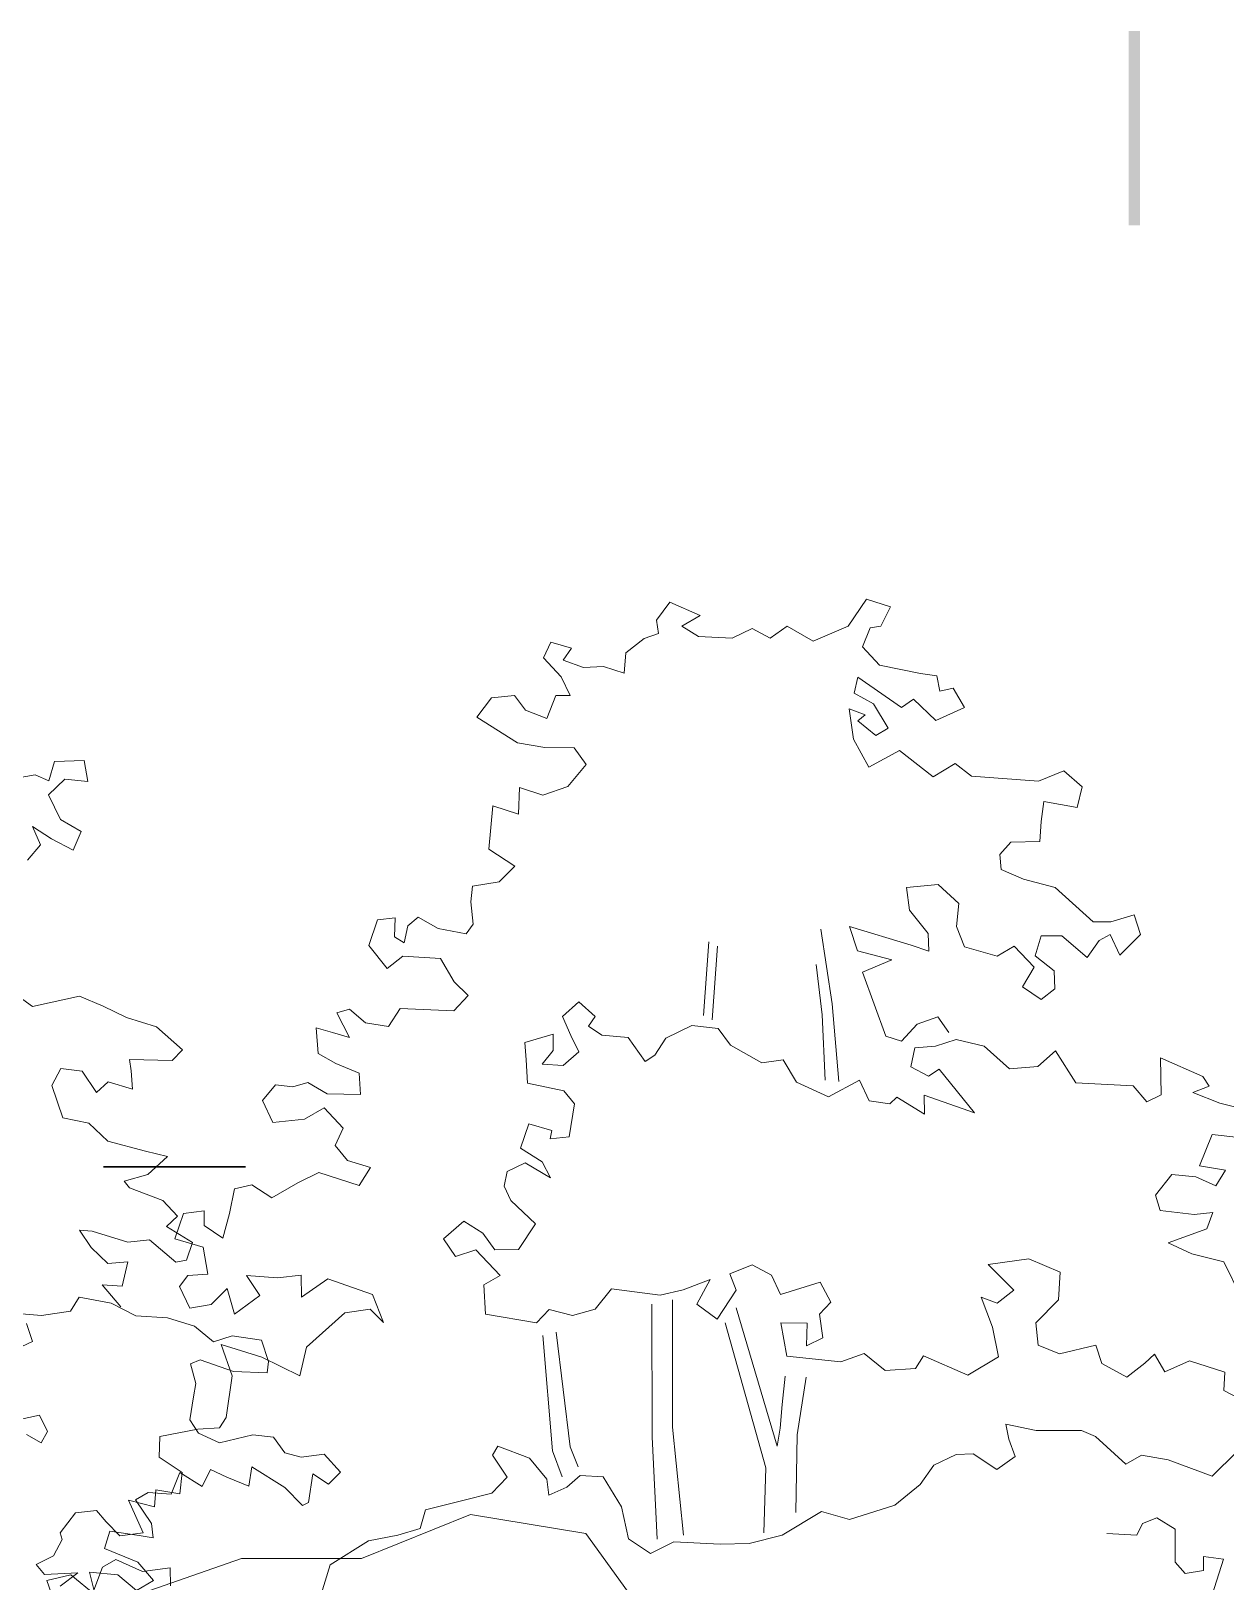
# Model space of a CAD drawing. Header units: millimetres. Extents: x -242231 to 419123, y -2399 to 525285.
# Drawn here: x -202636 to -199719, y 48426 to 52212 of the extents above; entities that cross this region are included whole.
import ezdxf

# ---------------------------------------------------------------- set-up
doc = ezdxf.new("R2010")
doc.units = ezdxf.units.MM

msp = doc.modelspace()

# ---------------------------------------------------------------- hatches: boundary and pattern name
at = {"linetype": 'Continuous', "lineweight": 0}
msp.add_hatch(color=255, dxfattribs=at).paths.add_polyline_path([(-199956.524, 51737.727), (-199928.991, 51737.727), (-199928.991, 52212.018), (-199956.524, 52212.018)], flags=0)

# ---------------------------------------------------------------- linework, layer by layer
at = {"color": 251, "linetype": 'Continuous', "lineweight": 15}
for p, q in [((-201109.128, 50773.51), (-201076.926, 50817.96)), ((-201076.926, 50817.96), (-201002.9, 50785.388)), ((-200641.652, 50758.739), (-200596.879, 50824.684)), ((-200596.879, 50824.684), (-200538.015, 50806.116)), ((-201002.9, 50785.388), (-201047.316, 50758.739)), ((-200538.015, 50806.116), (-200561.703, 50758.739)), ((-201139.109, 50729.128), (-201104.636, 50741.034)), ((-201104.636, 50741.034), (-201109.128, 50773.51)), ((-201047.316, 50758.739), (-201006.436, 50733.838)), ((-200924.481, 50729.566), (-200875.801, 50753.282)), ((-200875.801, 50753.282), (-200831.462, 50729.742)), ((-200831.462, 50729.742), (-200790.177, 50759.35)), ((-200790.177, 50759.35), (-200726.617, 50722.559)), ((-200726.617, 50722.559), (-200641.652, 50758.739)), ((-200587.888, 50755.305), (-200606.119, 50708.4)), ((-200561.703, 50758.739), (-200587.888, 50755.305)), ((-201385.058, 50681.441), (-201367.11, 50720.246)), ((-201367.11, 50720.246), (-201316.772, 50705.44)), ((-201316.772, 50705.44), (-201337.5, 50675.83)), ((-201184.278, 50694.373), (-201139.109, 50729.128)), ((-201006.436, 50733.838), (-200924.481, 50729.566)), ((-200606.119, 50708.4), (-200564.664, 50663.985)), ((-201342.153, 50635.752), (-201385.058, 50681.441)), ((-201337.5, 50675.83), (-201287.161, 50658.063)), ((-201188.612, 50644.164), (-201184.278, 50694.373)), ((-200564.664, 50663.985), (-200465.126, 50643.325)), ((-201319.733, 50589.958), (-201342.153, 50635.752)), ((-201287.161, 50658.063), (-201238.844, 50660.311)), ((-201238.844, 50660.311), (-201188.612, 50644.164)), ((-200617.963, 50634.374), (-200626.846, 50595.881)), ((-200511.365, 50560.348), (-200617.963, 50634.374)), ((-200465.126, 50643.325), (-200425.249, 50637.495)), ((-200425.249, 50637.495), (-200417.796, 50600.596)), ((-201512.202, 50584.037), (-201455.942, 50589.958)), ((-201455.942, 50589.958), (-201429.293, 50554.426)), ((-201377.394, 50533.806), (-201355.266, 50589.958)), ((-201355.266, 50589.958), (-201319.733, 50589.958)), ((-200626.846, 50595.881), (-200579.469, 50569.232)), ((-200417.796, 50600.596), (-200385.328, 50608.04)), ((-200385.328, 50608.04), (-200357.184, 50560.845)), ((-201547.735, 50536.66), (-201512.202, 50584.037)), ((-201429.293, 50554.426), (-201377.394, 50533.806)), ((-200600.197, 50542.581), (-200638.69, 50557.386)), ((-200638.69, 50557.386), (-200628.714, 50483.551)), ((-200579.469, 50569.232), (-200543.937, 50510.01)), ((-200481.755, 50581.076), (-200511.365, 50560.348)), ((-200427.484, 50528.618), (-200481.755, 50581.076)), ((-200357.184, 50560.845), (-200427.484, 50528.618)), ((-201448.892, 50474.611), (-201547.735, 50536.66)), ((-200617.963, 50527.776), (-200600.197, 50542.581)), ((-200573.547, 50492.244), (-200617.963, 50527.776)), ((-200543.937, 50510.01), (-200573.547, 50492.244)), ((-201381.689, 50462.926), (-201448.892, 50474.611)), ((-200628.714, 50483.551), (-200591.313, 50415.256)), ((-201310.079, 50462.323), (-201381.689, 50462.926)), ((-201281.209, 50421.775), (-201310.079, 50462.323)), ((-200591.313, 50415.256), (-200516.447, 50455.712)), ((-200516.447, 50455.712), (-200433.64, 50390.903)), ((-202694.39, 50384.312), (-202626.406, 50395.793)), ((-202626.406, 50395.793), (-202592.506, 50381.554)), ((-202592.506, 50381.554), (-202579.307, 50428.827)), ((-202579.307, 50428.827), (-202506.963, 50431.178)), ((-202506.963, 50431.178), (-202498.007, 50380.257)), ((-201325.656, 50367.879), (-201281.209, 50421.775)), ((-200433.64, 50390.903), (-200380.547, 50423.487)), ((-200380.547, 50423.487), (-200340.625, 50393.293)), ((-200176.71, 50381.055), (-200114.745, 50406.273)), ((-200114.745, 50406.273), (-200070.374, 50366.492)), ((-202553.632, 50385.87), (-202593.918, 50347.591)), ((-202498.007, 50380.257), (-202553.632, 50385.87)), ((-201446.347, 50300.388), (-201444.098, 50364.918)), ((-201444.098, 50364.918), (-201386.635, 50346.273)), ((-201386.635, 50346.273), (-201325.656, 50367.879)), ((-200340.625, 50393.293), (-200176.71, 50381.055)), ((-200070.374, 50366.492), (-200082.091, 50316.269)), ((-202593.918, 50347.591), (-202564.273, 50287.111)), ((-201518.532, 50214.614), (-201509.24, 50320.502)), ((-201509.24, 50320.502), (-201446.347, 50300.388)), ((-200163.326, 50330.88), (-200170.616, 50282.141)), ((-200082.091, 50316.269), (-200163.326, 50330.88)), ((-202564.273, 50287.111), (-202514.016, 50257.677)), ((-200170.616, 50282.141), (-200173.476, 50233.411)), ((-202586.712, 50240.322), (-202633.022, 50270.094)), ((-202633.022, 50270.094), (-202612.879, 50225.006)), ((-202514.016, 50257.677), (-202533.123, 50211.869)), ((-202612.879, 50225.006), (-202645.292, 50188.032)), ((-202533.123, 50211.869), (-202586.712, 50240.322)), ((-201454.964, 50173.392), (-201518.532, 50214.614)), ((-200244.345, 50231.8), (-200271.52, 50202.06)), ((-200173.476, 50233.411), (-200244.345, 50231.8)), ((-201493.28, 50134.93), (-201454.964, 50173.392)), ((-200271.52, 50202.06), (-200267.843, 50165.312)), ((-201558.226, 50124.472), (-201493.28, 50134.93)), ((-200267.843, 50165.312), (-200213.168, 50141.792)), ((-200213.168, 50141.792), (-200136.351, 50121.267)), ((-201562.583, 50086.073), (-201558.226, 50124.472)), ((-200421.328, 50128.108), (-200498.832, 50121.316)), ((-200498.832, 50121.316), (-200492.082, 50065.961)), ((-200371.04, 50082.432), (-200421.328, 50128.108)), ((-200136.351, 50121.267), (-200043.172, 50037.284)), ((-201556.573, 50031.455), (-201562.583, 50086.073)), ((-200492.082, 50065.961), (-200446.201, 50008.465)), ((-200376.84, 50026.314), (-200371.04, 50082.432)), ((-201811.908, 49979.292), (-201790.541, 50042.163)), ((-201790.541, 50042.163), (-201747.072, 50047.334)), ((-201747.072, 50047.334), (-201749.086, 50000.708)), ((-201725.398, 49985.903), (-201716.514, 50027.357)), ((-201716.514, 50027.357), (-201690.967, 50048.918)), ((-201690.967, 50048.918), (-201642.19, 50020.957)), ((-201642.19, 50020.957), (-201574.246, 50007.798)), ((-201574.246, 50007.798), (-201556.573, 50031.455)), ((-200680.864, 49836.913), (-200707.899, 50019.395)), ((-200487.49, 49980.332), (-200638.179, 50025.818)), ((-200638.179, 50025.818), (-200618.873, 49966.794)), ((-200357.55, 49976.15), (-200376.84, 50026.314)), ((-200043.172, 50037.284), (-200000.353, 50037.365)), ((-200000.353, 50037.365), (-199942.843, 50054.007)), ((-199942.843, 50054.007), (-199928.038, 50006.63)), ((-201766.852, 49923.72), (-201811.908, 49979.292)), ((-201749.086, 50000.708), (-201725.398, 49985.903)), ((-200994.526, 49808.49), (-200981.466, 49988.725)), ((-200444.643, 49965.649), (-200487.49, 49980.332)), ((-200446.201, 50008.465), (-200444.643, 49965.649)), ((-200170.086, 50003.083), (-200184.758, 49954.331)), ((-200119.884, 50003.178), (-200170.086, 50003.083)), ((-200058.324, 49950.37), (-200119.884, 50003.178)), ((-200028.713, 49991.824), (-200058.324, 49950.37)), ((-200001.771, 50006.357), (-200028.713, 49991.824)), ((-199978.376, 49956.292), (-200001.771, 50006.357)), ((-199928.038, 50006.63), (-199978.376, 49956.292)), ((-201728.359, 49953.331), (-201766.852, 49923.72)), ((-201636.566, 49947.408), (-201728.359, 49953.331)), ((-201603.555, 49891.098), (-201636.566, 49947.408)), ((-200973.63, 49798.042), (-200960.57, 49978.276)), ((-200618.873, 49966.794), (-200535.054, 49944.448)), ((-200535.054, 49944.448), (-200606.119, 49914.838)), ((-200277.442, 49953.331), (-200357.55, 49976.15)), ((-200236.48, 49977.856), (-200277.442, 49953.331)), ((-200187.657, 49926.272), (-200236.48, 49977.856)), ((-200184.758, 49954.331), (-200138.272, 49917.798)), ((-200704.519, 49809.878), (-200719.377, 49932.982)), ((-200606.119, 49914.838), (-200549.859, 49757.901)), ((-200215.621, 49878.97), (-200187.657, 49926.272)), ((-200138.272, 49917.798), (-200136.619, 49873.953)), ((-202632.801, 49830.741), (-202691.942, 49873.448)), ((-201569.531, 49857.203), (-201603.555, 49891.098)), ((-200170.529, 49848.049), (-200215.621, 49878.97)), ((-200136.619, 49873.953), (-200170.529, 49848.049)), ((-202517.682, 49856.061), (-202632.801, 49830.741)), ((-202460.051, 49831.07), (-202517.682, 49856.061)), ((-202403.154, 49803.862), (-202460.051, 49831.07)), ((-201603.994, 49820.082), (-201569.531, 49857.203)), ((-201338.499, 49805.915), (-201298.804, 49842.302)), ((-201298.804, 49842.302), (-201259.109, 49805.915)), ((-200663.968, 49647.672), (-200680.864, 49836.913)), ((-202330.024, 49781.115), (-202403.154, 49803.862)), ((-201889.851, 49815.253), (-201858.861, 49824.17)), ((-201858.645, 49754.94), (-201889.851, 49815.253)), ((-201858.861, 49824.17), (-201820.152, 49790.472)), ((-201820.152, 49790.472), (-201763.891, 49781.589)), ((-201763.891, 49781.589), (-201734.839, 49825.883)), ((-201734.839, 49825.883), (-201603.994, 49820.082)), ((-201318.651, 49759.605), (-201338.499, 49805.915)), ((-201259.109, 49805.915), (-201275.648, 49782.76)), ((-200697.761, 49651.052), (-200704.519, 49809.878)), ((-200472.871, 49787.512), (-200422.533, 49805.278)), ((-200422.533, 49805.278), (-200395.884, 49766.785)), ((-202266.428, 49725.13), (-202330.024, 49781.115)), ((-201935.434, 49716.24), (-201939.982, 49778.245)), ((-201939.982, 49778.245), (-201900.1, 49766.784)), ((-201900.1, 49766.784), (-201858.645, 49754.94)), ((-201431.119, 49743.066), (-201361.654, 49762.912)), ((-201361.654, 49762.912), (-201361.654, 49723.219)), ((-201298.804, 49719.91), (-201318.651, 49759.605)), ((-201275.648, 49782.76), (-201243.039, 49760.375)), ((-201243.039, 49760.375), (-201178.801, 49754.59)), ((-201178.801, 49754.59), (-201136.718, 49696.755)), ((-201113.015, 49711.897), (-201086.518, 49753.289)), ((-201086.518, 49753.289), (-201023.087, 49784.416)), ((-201023.087, 49784.416), (-200958.845, 49777.156)), ((-200958.845, 49777.156), (-200928.498, 49735.872)), ((-200549.859, 49757.901), (-200511.365, 49746.057)), ((-200511.365, 49746.057), (-200472.871, 49787.512)), ((-202291.478, 49698.505), (-202266.428, 49725.13)), ((-201892.568, 49691.221), (-201935.434, 49716.24)), ((-201427.812, 49700.063), (-201431.119, 49743.066)), ((-201361.654, 49723.219), (-201388.117, 49690.139)), ((-201337.395, 49686.37), (-201298.804, 49719.91)), ((-200928.498, 49735.872), (-200852.239, 49693.448)), ((-200488.372, 49683.524), (-200478.449, 49729.834)), ((-200478.449, 49729.834), (-200427.961, 49733.87)), ((-200427.961, 49733.87), (-200377.792, 49750.206)), ((-200377.792, 49750.206), (-200309.318, 49733.746)), ((-200309.318, 49733.746), (-200247.722, 49678.105)), ((-200178.339, 49684.143), (-200135.593, 49722.614)), ((-200135.593, 49722.614), (-200085.244, 49644.454)), ((-202585.185, 49637.411), (-202563.29, 49679.38)), ((-202563.29, 49679.38), (-202511.197, 49672.435)), ((-202391.832, 49673.214), (-202395.576, 49701.26)), ((-202395.576, 49701.26), (-202291.478, 49698.505)), ((-201834.94, 49667.706), (-201892.568, 49691.221)), ((-201424.504, 49643.829), (-201427.812, 49700.063)), ((-201388.117, 49690.139), (-201337.395, 49686.37)), ((-201136.718, 49696.755), (-201113.015, 49711.897)), ((-200852.239, 49693.448), (-200799.977, 49700.679)), ((-200799.977, 49700.679), (-200767.389, 49646.111)), ((-200445.37, 49660.368), (-200488.372, 49683.524)), ((-200418.996, 49677.779), (-200445.37, 49660.368)), ((-200332.902, 49571.055), (-200418.996, 49677.779)), ((-200247.722, 49678.105), (-200178.339, 49684.143)), ((-199878.649, 49705.383), (-199775.946, 49659.808)), ((-199877.002, 49615.32), (-199878.649, 49705.383)), ((-202511.197, 49672.435), (-202476.468, 49620.341)), ((-202476.468, 49620.341), (-202447.889, 49646.53)), ((-202447.889, 49646.53), (-202388.795, 49628.924)), ((-202388.795, 49628.924), (-202391.832, 49673.214)), ((-202071.054, 49600.815), (-202039.27, 49639.459)), ((-202039.27, 49639.459), (-201997.293, 49634.914)), ((-201997.293, 49634.914), (-201960.4, 49645.321)), ((-201960.4, 49645.321), (-201913.099, 49617.356)), ((-201831.889, 49616.035), (-201834.94, 49667.706)), ((-201335.802, 49624.36), (-201424.504, 49643.829)), ((-200767.389, 49646.111), (-200689.066, 49610.085)), ((-200689.066, 49610.085), (-200614.072, 49650.444)), ((-200614.072, 49650.444), (-200590.123, 49600.677)), ((-200085.244, 49644.454), (-199945.879, 49637.212)), ((-199775.946, 49659.808), (-199760.398, 49636.212)), ((-202558.46, 49559.207), (-202585.185, 49637.411)), ((-202045.852, 49547.709), (-202071.054, 49600.815)), ((-201913.099, 49617.356), (-201831.889, 49616.035)), ((-201309.165, 49593.404), (-201335.802, 49624.36)), ((-200590.123, 49600.677), (-200539.909, 49593.389)), ((-200539.909, 49593.389), (-200522.22, 49608.927)), ((-200522.22, 49608.927), (-200455.294, 49567.748)), ((-200455.294, 49567.748), (-200455.788, 49614.22)), ((-200455.788, 49614.22), (-200332.902, 49571.055)), ((-199945.879, 49637.212), (-199912.404, 49597.535)), ((-199912.404, 49597.535), (-199877.002, 49615.32)), ((-199760.398, 49636.212), (-199800.332, 49620.673)), ((-199800.332, 49620.673), (-199733.742, 49594.922)), ((-201920.828, 49583.198), (-201969.088, 49555.237)), ((-201874.551, 49533.269), (-201920.828, 49583.198)), ((-201322.299, 49512.171), (-201309.165, 49593.404)), ((-199733.742, 49594.922), (-199664.709, 49577.671)), ((-202494.945, 49546.039), (-202558.46, 49559.207)), ((-202448.684, 49502.263), (-202494.945, 49546.039)), ((-201969.088, 49555.237), (-202045.852, 49547.709)), ((-201894.178, 49491.406), (-201874.551, 49533.269)), ((-201441.043, 49485.05), (-201421.195, 49544.592)), ((-201421.195, 49544.592), (-201364.961, 49528.053)), ((-201364.961, 49528.053), (-201368.801, 49507.654)), ((-202356.763, 49477.644), (-202448.684, 49502.263)), ((-201864.066, 49455.034), (-201894.178, 49491.406)), ((-201368.801, 49507.654), (-201322.299, 49512.171)), ((-199752.791, 49518.107), (-199783.793, 49442.048)), ((-199687.811, 49510.848), (-199752.791, 49518.107)), ((-202302.822, 49464.06), (-202356.763, 49477.644)), ((-202351.487, 49420.808), (-202302.822, 49464.06)), ((-201807.925, 49437.423), (-201864.066, 49455.034)), ((-201474.218, 49427.722), (-201429.963, 49449.215)), ((-201388.626, 49451.509), (-201441.043, 49485.05)), ((-201429.963, 49449.215), (-201368.27, 49412.277)), ((-201368.27, 49412.277), (-201388.626, 49451.509)), ((-202409.039, 49404.458), (-202351.487, 49420.808)), ((-201985.035, 49400.174), (-201933.405, 49425.373)), ((-201933.405, 49425.373), (-201834.957, 49393.69)), ((-201834.957, 49393.69), (-201807.925, 49437.423)), ((-201481.533, 49392.271), (-201474.218, 49427.722)), ((-199851.531, 49420.47), (-199891.301, 49370.194)), ((-199792.46, 49414.676), (-199851.531, 49420.47)), ((-199744.098, 49392.429), (-199792.46, 49414.676)), ((-199783.793, 49442.048), (-199720.142, 49431.055)), ((-199720.142, 49431.055), (-199744.098, 49392.429)), ((-202395.72, 49388.241), (-202409.039, 49404.458)), ((-202314.454, 49357.39), (-202395.72, 49388.241)), ((-202151.789, 49325.587), (-202139.301, 49385.115)), ((-202139.301, 49385.115), (-202097.24, 49395.532)), ((-202097.24, 49395.532), (-202048.454, 49363.141)), ((-202048.454, 49363.141), (-201985.035, 49400.174)), ((-201465.225, 49356.867), (-201481.533, 49392.271)), ((-202278.945, 49319.068), (-202314.454, 49357.39)), ((-201404.656, 49299.808), (-201465.225, 49356.867)), ((-199891.301, 49370.194), (-199879.418, 49332.565)), ((-202305.474, 49293.917), (-202278.945, 49319.068)), ((-202285.036, 49263.404), (-202264.31, 49325.587)), ((-202264.31, 49325.587), (-202213.971, 49331.508)), ((-202213.971, 49331.508), (-202213.695, 49296.385)), ((-202167.863, 49264.727), (-202151.789, 49325.587)), ((-201629.593, 49263.421), (-201579.974, 49306.424)), ((-201579.974, 49306.424), (-201532.991, 49277.007)), ((-201446.54, 49237.307), (-201404.656, 49299.808)), ((-199879.418, 49332.565), (-199796.715, 49323.125)), ((-199796.715, 49323.125), (-199750.953, 49327.641)), ((-199750.953, 49327.641), (-199765.642, 49287.748)), ((-202489.938, 49241.889), (-202518.073, 49284.654)), ((-202518.073, 49284.654), (-202487.061, 49281.76)), ((-202487.061, 49281.76), (-202399.897, 49255.348)), ((-202399.897, 49255.348), (-202346.754, 49261.356)), ((-202346.754, 49261.356), (-202283.161, 49206.846)), ((-202241.909, 49254.173), (-202305.474, 49293.917)), ((-202215.809, 49243.227), (-202285.036, 49263.404)), ((-202213.695, 49296.385), (-202167.863, 49264.727)), ((-201599.822, 49220.419), (-201629.593, 49263.421)), ((-201532.991, 49277.007), (-201503.893, 49236.959)), ((-199765.642, 49287.748), (-199859.874, 49253.498)), ((-202448.684, 49203.592), (-202489.938, 49241.889)), ((-202256.593, 49211.326), (-202241.909, 49254.173)), ((-202205.089, 49177.534), (-202215.809, 49243.227)), ((-201550.203, 49236.959), (-201599.822, 49220.419)), ((-201490.661, 49174.108), (-201550.203, 49236.959)), ((-201503.893, 49236.959), (-201446.54, 49237.307)), ((-199859.874, 49253.498), (-199802.439, 49227.142)), ((-199802.439, 49227.142), (-199724.251, 49207.187)), ((-202400.063, 49207.065), (-202448.684, 49203.592)), ((-202413.955, 49148.025), (-202400.063, 49207.065)), ((-202283.161, 49206.846), (-202256.593, 49211.326)), ((-200875.802, 49200.002), (-200930.391, 49177.75)), ((-200828.507, 49174.991), (-200875.802, 49200.002)), ((-200200.332, 49214.573), (-200299.823, 49200.572)), ((-200299.823, 49200.572), (-200236.973, 49137.722)), ((-200124.231, 49182.235), (-200200.332, 49214.573)), ((-199724.251, 49207.187), (-199681.161, 49119.587)), ((-202417.315, 49097.33), (-202462.576, 49151.499)), ((-202462.576, 49151.499), (-202413.955, 49148.025)), ((-202273.948, 49147.143), (-202253.328, 49173.76)), ((-202248.746, 49094.037), (-202273.948, 49147.143)), ((-202253.328, 49173.76), (-202205.089, 49177.534)), ((-202034.796, 49168.268), (-202110.107, 49174.031)), ((-202110.107, 49174.031), (-202077.532, 49125.369)), ((-201977.087, 49174.572), (-202034.796, 49168.268)), ((-201975.645, 49121.133), (-201977.087, 49174.572)), ((-201911.944, 49165.688), (-201975.645, 49121.133)), ((-201802.385, 49127.195), (-201911.944, 49165.688)), ((-201531.277, 49151.508), (-201490.661, 49174.108)), ((-201526.709, 49079.167), (-201531.277, 49151.508)), ((-200977.939, 49164.184), (-201044.009, 49139.145)), ((-201010.721, 49103.772), (-200977.939, 49164.184)), ((-200930.391, 49177.75), (-200915.09, 49137.722)), ((-200806.27, 49127.784), (-200828.507, 49174.991)), ((-200710.001, 49157.569), (-200806.27, 49127.784)), ((-200683.685, 49108.824), (-200710.001, 49157.569)), ((-200127.813, 49114.567), (-200124.231, 49182.235)), ((-202519.238, 49120.759), (-202539.844, 49086.761)), ((-202440.955, 49106.143), (-202519.238, 49120.759)), ((-202157.712, 49142.001), (-202196.205, 49103.507)), ((-202139.945, 49079.818), (-202157.712, 49142.001)), ((-202077.532, 49125.369), (-202139.945, 49079.818)), ((-201775.736, 49059.09), (-201802.385, 49127.195)), ((-201219.414, 49141.03), (-201259.487, 49091.488)), ((-201100.089, 49125.75), (-201219.414, 49141.03)), ((-201044.009, 49139.145), (-201100.089, 49125.75)), ((-201070.56, 49114.567), (-201070.56, 48803.625)), ((-200915.09, 49137.722), (-200961.187, 49066.954)), ((-200711.682, 49079.24), (-200683.685, 49108.824)), ((-200277.643, 49106.641), (-200316.362, 49121.182)), ((-200316.362, 49121.182), (-200289.343, 49047.56)), ((-200236.973, 49137.722), (-200277.643, 49106.641)), ((-200183.055, 49058.097), (-200127.813, 49114.567)), ((-202610.696, 49076.291), (-202697.823, 49083.507)), ((-202539.844, 49086.761), (-202610.696, 49076.291)), ((-202380.36, 49075.252), (-202440.955, 49106.143)), ((-202303.574, 49070.968), (-202380.36, 49075.252)), ((-202237.092, 49050.424), (-202303.574, 49070.968)), ((-202196.205, 49103.507), (-202248.746, 49094.037)), ((-201963.602, 48999.344), (-201870.489, 49082.778)), ((-201870.489, 49082.778), (-201808.307, 49091.662)), ((-201808.307, 49091.662), (-201775.736, 49059.09)), ((-201402.645, 49058.732), (-201526.709, 49079.167)), ((-201371.7, 49091.274), (-201402.645, 49058.732)), ((-201314.088, 49076.618), (-201371.7, 49091.274)), ((-201259.487, 49091.488), (-201314.088, 49076.618)), ((-201120.72, 49104.303), (-201120.179, 48780.47)), ((-200961.187, 49066.954), (-201010.721, 49103.772)), ((-200915.09, 49094.72), (-200814.425, 48757.167)), ((-200703.385, 49021.945), (-200711.682, 49079.24)), ((-202647.572, 49057.026), (-202632.748, 49012.582)), ((-202191.249, 49012.122), (-202237.092, 49050.424)), ((-201319.833, 48755.375), (-201354.62, 49035.873)), ((-200842.316, 48704.388), (-200941.552, 49058.332)), ((-200791.219, 48977.21), (-200805.929, 49058.332)), ((-200805.929, 49058.332), (-200741.909, 49057.774)), ((-200741.909, 49057.774), (-200743.079, 49002.098)), ((-200289.343, 49047.56), (-200274.44, 48975.239)), ((-200177.784, 49004.215), (-200183.055, 49058.097)), ((-202632.748, 49012.582), (-202684.841, 48988.271)), ((-202145.505, 49026.975), (-202191.249, 49012.122)), ((-202145.077, 48928.866), (-202172.517, 49005.792)), ((-202172.517, 49005.792), (-202072.816, 48974.775)), ((-202073.61, 49016.054), (-202145.505, 49026.975)), ((-202056.246, 48963.961), (-202073.61, 49016.054)), ((-201979.71, 48929.181), (-201963.602, 48999.344)), ((-201363.562, 48745.658), (-201387.006, 49027.777)), ((-200743.079, 49002.098), (-200703.385, 49021.945)), ((-200125.329, 48982.905), (-200177.784, 49004.215)), ((-200036.778, 49003.744), (-200125.329, 48982.905)), ((-200021.96, 48959.096), (-200036.778, 49003.744)), ((-202247.253, 48958.124), (-202223.647, 48967.766)), ((-202233.873, 48910.162), (-202247.253, 48958.124)), ((-202223.647, 48967.766), (-202142.386, 48939.867)), ((-202072.816, 48974.775), (-201979.71, 48929.181)), ((-202059.719, 48936.178), (-202056.246, 48963.961)), ((-200659.046, 48963.434), (-200791.219, 48977.21)), ((-200602.239, 48983.476), (-200659.046, 48963.434)), ((-200551.093, 48941.796), (-200602.239, 48983.476)), ((-200457.531, 48977.843), (-200476.667, 48946.801)), ((-200349.657, 48930.801), (-200457.531, 48977.843)), ((-200274.44, 48975.239), (-200349.657, 48930.801)), ((-199961.328, 48925.633), (-200021.96, 48959.096)), ((-199917.098, 48959.677), (-199961.328, 48925.633)), ((-199893.515, 48981.869), (-199917.098, 48959.677)), ((-199868.334, 48939.098), (-199893.515, 48981.869)), ((-199807.848, 48965.791), (-199868.334, 48939.098)), ((-199721.504, 48937.998), (-199807.848, 48965.791)), ((-202159.649, 48826.96), (-202145.077, 48928.866)), ((-202142.386, 48939.867), (-202059.719, 48936.178)), ((-200802.806, 48859.068), (-200795.556, 48928.478)), ((-200743.873, 48925.623), (-200765.754, 48785.313)), ((-200476.667, 48946.801), (-200551.093, 48941.796)), ((-199724.251, 48892.939), (-199721.504, 48937.998)), ((-202239.717, 48877.668), (-202233.873, 48910.162)), ((-199671.082, 48865.648), (-199724.251, 48892.939)), ((-202248.47, 48821.544), (-202239.717, 48877.668)), ((-200807.127, 48801.477), (-200802.806, 48859.068)), ((-202615.959, 48833.082), (-202667.488, 48821.19)), ((-202596.14, 48793.444), (-202615.959, 48833.082)), ((-202227.737, 48789.101), (-202248.47, 48821.544)), ((-202175.843, 48801.828), (-202159.649, 48826.96)), ((-200182.555, 48795.281), (-200256.41, 48811.382)), ((-200256.41, 48811.382), (-200248.958, 48774.484)), ((-202647.669, 48785.516), (-202611.995, 48765.697)), ((-202611.995, 48765.697), (-202596.14, 48793.444)), ((-202323.358, 48730.676), (-202321.976, 48780.88)), ((-202321.976, 48780.88), (-202228.777, 48798.518)), ((-202228.777, 48798.518), (-202175.843, 48801.828)), ((-202176.015, 48765.575), (-202227.737, 48789.101)), ((-202094.844, 48784.924), (-202176.015, 48765.575)), ((-202044.632, 48779.113), (-202094.844, 48784.924)), ((-202016.505, 48740.778), (-202044.632, 48779.113)), ((-201120.179, 48780.47), (-201107.888, 48530.614)), ((-201070.56, 48803.625), (-201043.716, 48539.78)), ((-200814.425, 48757.167), (-200807.127, 48801.477)), ((-200765.754, 48785.313), (-200769.543, 48595.228)), ((-200248.958, 48774.484), (-200234.112, 48731.693)), ((-200071.818, 48795.491), (-200182.555, 48795.281)), ((-200037.831, 48780.791), (-200071.818, 48795.491)), ((-199963.877, 48713.012), (-200037.831, 48780.791)), ((-202266.97, 48692.659), (-202323.358, 48730.676)), ((-201976.62, 48730.518), (-202016.505, 48740.778)), ((-201920.528, 48738.007), (-201976.62, 48730.518)), ((-201880.578, 48693.788), (-201920.528, 48738.007)), ((-201496.568, 48757.347), (-201509.814, 48735.174)), ((-201509.814, 48735.174), (-201474.276, 48681.35)), ((-201419.734, 48727.964), (-201496.568, 48757.347)), ((-201363.562, 48745.658), (-201339.268, 48682.492)), ((-201319.833, 48755.375), (-201300.397, 48706.786)), ((-200377.343, 48737.327), (-200431.923, 48710.647)), ((-200336.004, 48738.882), (-200377.343, 48737.327)), ((-200278.348, 48700.602), (-200336.004, 48738.882)), ((-200234.112, 48731.693), (-200278.348, 48700.602)), ((-199925.53, 48735.232), (-199963.877, 48713.012)), ((-199860.542, 48723.544), (-199925.53, 48735.232)), ((-199692.258, 48743.058), (-199752.682, 48683.884)), ((-202293.896, 48639.849), (-202273.326, 48693.041)), ((-202273.326, 48693.041), (-202218.631, 48659.186)), ((-202272.985, 48640.705), (-202266.97, 48692.659)), ((-202218.631, 48659.186), (-202198.039, 48700.567)), ((-202198.039, 48700.567), (-202158.137, 48681.448)), ((-202104.941, 48659.402), (-202097.648, 48706.664)), ((-202097.648, 48706.664), (-202016.345, 48656.618)), ((-201910.052, 48664.201), (-201880.578, 48693.788)), ((-201376.818, 48676.367), (-201419.734, 48727.964)), ((-200847.407, 48545.649), (-200842.316, 48704.388)), ((-200431.923, 48710.647), (-200465.792, 48663.334)), ((-199752.682, 48683.884), (-199860.542, 48723.544)), ((-202158.137, 48681.448), (-202104.941, 48659.402)), ((-202016.345, 48656.618), (-201973.443, 48612.404)), ((-201958.692, 48619.814), (-201948.586, 48689.602)), ((-201948.586, 48689.602), (-201910.052, 48664.201)), ((-201474.276, 48681.35), (-201511.114, 48642.153)), ((-201372.315, 48637.987), (-201376.818, 48676.367)), ((-201328.056, 48657.265), (-201372.315, 48637.987)), ((-201295.628, 48685.381), (-201328.056, 48657.265)), ((-201239.515, 48682.534), (-201295.628, 48685.381)), ((-201195.079, 48608.794), (-201239.515, 48682.534)), ((-200465.792, 48663.334), (-200527.71, 48613.015)), ((-202362.872, 48546.038), (-202398.46, 48625.701)), ((-202398.46, 48625.701), (-202334.939, 48609.581)), ((-202380.983, 48626.395), (-202350.011, 48644.171)), ((-202342.485, 48568.884), (-202380.983, 48626.395)), ((-202350.011, 48644.171), (-202293.896, 48639.849)), ((-202334.939, 48609.581), (-202332.065, 48650.928)), ((-202332.065, 48650.928), (-202272.985, 48640.705)), ((-201973.443, 48612.404), (-201958.692, 48619.814)), ((-201581.953, 48624.3), (-201673.453, 48601.979)), ((-201511.114, 48642.153), (-201581.953, 48624.3)), ((-202565.152, 48545.653), (-202527.843, 48594.204)), ((-202527.843, 48594.204), (-202476.666, 48600.452)), ((-202476.666, 48600.452), (-202452.988, 48572.444)), ((-201563.265, 48590.736), (-201829.78, 48482.726)), ((-201673.453, 48601.979), (-201686.654, 48556.182)), ((-201281.933, 48543.889), (-201563.265, 48590.736)), ((-201177.954, 48531.31), (-201195.079, 48608.794)), ((-200706.338, 48597.911), (-200802.2, 48540.145)), ((-200638.321, 48578.595), (-200706.338, 48597.911)), ((-200527.71, 48613.015), (-200638.321, 48578.595)), ((-199888.174, 48582.068), (-199922.903, 48568.176)), ((-199843.026, 48554.284), (-199888.174, 48582.068)), ((-202560.692, 48529.421), (-202565.152, 48545.653)), ((-202456.797, 48507.392), (-202444.327, 48549.496)), ((-202452.988, 48572.444), (-202419.704, 48538.548)), ((-202444.327, 48549.496), (-202371.959, 48539.298)), ((-202419.704, 48538.548), (-202362.872, 48546.038)), ((-202337.988, 48533.457), (-202342.485, 48568.884)), ((-201686.654, 48556.182), (-201741.254, 48539.837)), ((-201061.039, 48239.349), (-201281.933, 48543.889)), ((-199936.795, 48540.393), (-200009.725, 48543.865)), ((-199922.903, 48568.176), (-199936.795, 48540.393)), ((-199843.026, 48474.408), (-199843.026, 48554.284)), ((-202581.286, 48489.516), (-202560.692, 48529.421)), ((-202375.753, 48474.281), (-202456.797, 48507.392)), ((-202371.959, 48539.298), (-202337.988, 48533.457)), ((-201812.163, 48526.501), (-201905.932, 48467.462)), ((-201741.254, 48539.837), (-201812.163, 48526.501)), ((-201123.992, 48495.238), (-201177.954, 48531.31)), ((-201067.2, 48523.399), (-201123.992, 48495.238)), ((-200954.237, 48517.709), (-201067.2, 48523.399)), ((-200883.369, 48519.319), (-200954.237, 48517.709)), ((-200802.2, 48540.145), (-200883.369, 48519.319)), ((-202624.066, 48468.763), (-202581.286, 48489.516)), ((-202603.347, 48443.702), (-202624.066, 48468.763)), ((-202429.191, 48480.946), (-202461.638, 48461.69)), ((-202364.169, 48451.539), (-202429.191, 48480.946)), ((-202122.518, 48483.06), (-202397.801, 48386.77)), ((-202337.551, 48429.133), (-202375.753, 48474.281)), ((-201829.78, 48482.726), (-202122.518, 48483.06)), ((-201905.932, 48467.462), (-201930.242, 48387.586)), ((-199818.716, 48446.624), (-199843.026, 48474.408)), ((-199724.947, 48481.353), (-199773.568, 48488.3)), ((-199773.568, 48488.3), (-199773.568, 48453.57)), ((-199752.731, 48394.531), (-199724.947, 48481.353)), ((-202522.148, 48448.286), (-202603.347, 48443.702)), ((-202598.019, 48429.133), (-202538.98, 48443.025)), ((-202576.87, 48369.111), (-202598.019, 48429.133)), ((-202564.905, 48415.722), (-202522.148, 48448.286)), ((-202538.98, 48443.025), (-202479.94, 48394.404)), ((-202479.94, 48394.404), (-202493.832, 48449.971)), ((-202493.832, 48449.971), (-202424.374, 48443.025)), ((-202461.638, 48461.69), (-202485.143, 48399.632)), ((-202424.374, 48443.025), (-202379.226, 48404.823)), ((-202379.226, 48404.823), (-202337.551, 48429.133)), ((-202296.267, 48460.528), (-202364.169, 48451.539)), ((-202296.183, 48416.233), (-202296.267, 48460.528)), ((-199773.568, 48453.57), (-199818.716, 48446.624))]:
    msp.add_line(p, q, dxfattribs=at)
at = {"linetype": 'Continuous'}
for p, q in [((-202459.05, 49439.183), (-202459.05, 49439.138)), ((-202112.661, 49439.183), (-202459.05, 49439.183)), ((-202459.05, 49439.138), (-202112.661, 49439.138)), ((-202412.769, 49439.183), (-202412.769, 49439.138)), ((-202278.769, 49439.183), (-202278.769, 49439.138)), ((-202144.769, 49439.183), (-202144.769, 49439.138)), ((-202112.661, 49439.138), (-202112.661, 49439.183))]:
    msp.add_line(p, q, dxfattribs=at)

doc.saveas('drawing.dxf')
